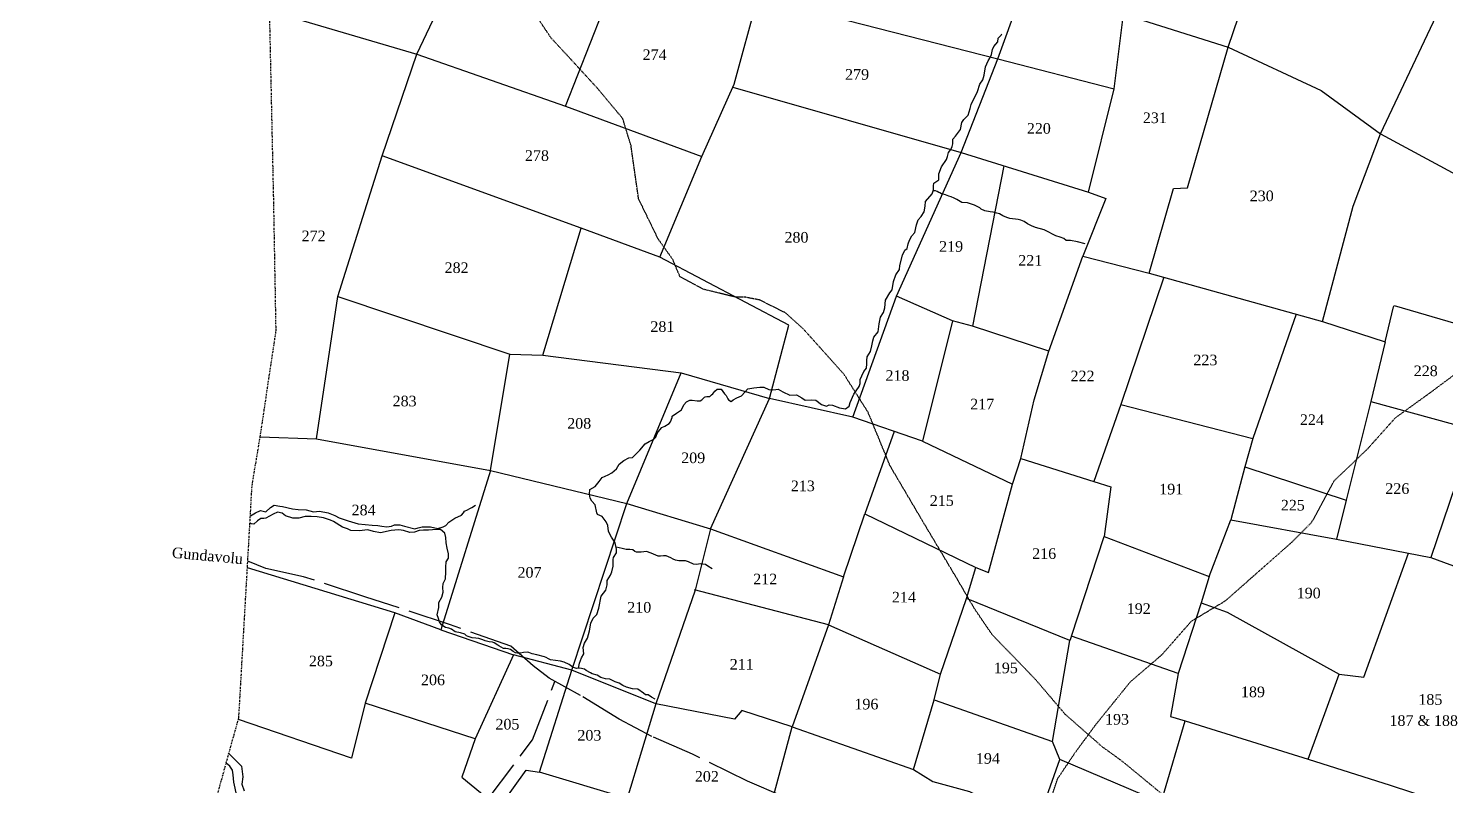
# Model space of a CAD drawing. Header units: millimetres. Extents: x 518 to 1579, y -940 to 848.
# Drawn here: x 968.7 to 1369.8, y 341.4 to 555.5 of the extents above; entities that cross this region are included whole.
import ezdxf

# ---------------------------------------------------------------- set-up
doc = ezdxf.new("R2010")
doc.units = ezdxf.units.MM
doc.header["$MEASUREMENT"] = 0
for name, pattern in [('ACAD_ISO02W100', [15, 12, -3]), ('ACAD_ISO07W100', [3, 0, -3]), ('BORDER', [1.75, 0.5, -0.25, 0.5, -0.25, 0, -0.25])]:
    doc.linetypes.add(name, pattern=pattern)
for name, color, linetype in [('CARTTRACK', 30, 'ACAD_ISO02W100'), ('NALA', 4, 'Continuous'), ('SURVEY_BND', 7, 'Continuous')]:
    doc.layers.add(name, color=color, linetype=linetype)
doc.layers.add('FOOTPATH', color=150, linetype='ACAD_ISO07W100', lineweight=30)
doc.layers.add('VILL_BOUNDARY', color=6, linetype='BORDER', lineweight=30)
doc.styles.get("Standard").update_dxf_attribs({"font": 'TIMES.TTF'})

msp = doc.modelspace()

# ---------------------------------------------------------------- linework, layer by layer
at = {"layer": 'CARTTRACK'}
for points in [[(1182.28, 338.32), (1172.2, 342.72), (1156.61, 350.35), (1145.13, 355.29), (1135.85, 360.22), (1124.94, 366.92), (1116.06, 371.79), (1111.52, 375.26), (1105.18, 380.86), (1087.81, 386.97), (1063.91, 394.86), (1046.56, 400.49), (1035.92, 402.83), (1030.77, 404.9)], [(979.29, 67.82), (981.83, 70.12), (984.34, 85.26), (988.57, 108.13), (991.24, 130.32), (992.2, 156.19), (992.06, 186.35), (1002.13, 187.27), (1009.39, 187.42), (1012.95, 191.34), (1021.99, 208.88), (1032.97, 226.47), (1047.13, 251.54), (1049.13, 260.49), (1060.03, 278.29), (1072.63, 295.95), (1076.78, 309.64), (1085.83, 323.08), (1098.83, 337.71), (1111.32, 354.4), (1117.71, 370.89)]]:
    msp.add_lwpolyline(points, dxfattribs=at)
at = {"layer": 'FOOTPATH', "ltscale": 0.002}
for points in [[(1291.17, 337.68), (1278.3, 348.28), (1272.62, 352.38), (1262.1, 361.59), (1253.62, 371.54), (1241.42, 384.13), (1236.44, 391.44), (1231.34, 400.16), (1221.55, 416.56), (1212.57, 431.79), (1206.29, 447.03), (1199.52, 457.71), (1188.01, 470.53), (1182.97, 475.08), (1175.59, 478.76), (1171.71, 479.5), (1168.78, 479.56), (1159.64, 481.79), (1153.06, 485.36), (1151.03, 490.21), (1146.91, 495.98), (1141.37, 507.33), (1139.22, 522.38), (1136.88, 530.04), (1129.74, 538.58), (1122.06, 546.94), (1116.61, 552.82), (1111.82, 559.95)], [(1254.72, 327.62), (1259.98, 343.45), (1264.98, 350.85), (1271.1, 359.14), (1280.55, 370.8), (1289.51, 378.49), (1297.85, 387.98), (1307.43, 393.69), (1326.39, 410.4), (1331.89, 415.93), (1338.25, 427.65), (1347.59, 436.57), (1355.55, 445.45), (1365.19, 452.4), (1376.31, 460.66)]]:
    msp.add_lwpolyline(points, dxfattribs=at)
at = {"layer": 'NALA'}
for points in [[(1124.32, 374.61), (1124.67, 376.05), (1125.25, 377.53), (1125.88, 378.66), (1125.69, 380.5), (1126.02, 381.74), (1126.87, 383.14), (1127.46, 385.16), (1127.87, 387.39), (1128.48, 388.74), (1129.55, 389.84), (1130.07, 391.57), (1130.74, 395.03), (1132.11, 396.66), (1132.47, 398.2), (1132.47, 399.46), (1133.43, 400.95), (1133.82, 401.85), (1134.21, 403.5), (1134.21, 405.35), (1134.26, 405.9), (1135.12, 407.27), (1135.15, 408.29), (1134.76, 410.07), (1134.24, 410.84), (1133.69, 411.64), (1133.3, 412.33), (1132.89, 413.35), (1132.69, 414.94), (1132.17, 416.04), (1131.02, 417.5), (1129.72, 418.13), (1129.56, 418.6), (1129.11, 420.85), (1128.17, 421.87), (1127.68, 422.69), (1127.43, 423.88), (1127.6, 425.14), (1129.11, 425.99), (1130.24, 427.38), (1131.1, 428.53), (1132.72, 429.28), (1133.82, 429.83), (1135.12, 430.98), (1135.83, 432.33), (1137.18, 433.32), (1138.61, 434.09), (1139.63, 434.17), (1140.7, 435.22), (1141.75, 436.29), (1143.19, 438.1), (1144.4, 438.7), (1145.69, 439.36), (1146.21, 439.99), (1146.49, 440.82), (1146.9, 441.48), (1147.95, 442.66), (1148.75, 443.05), (1150.04, 443.79), (1150.37, 444.34), (1150.9, 445.49), (1150.9, 445.88), (1152.14, 446.76), (1153.55, 447.66), (1154.15, 449.09), (1154.95, 449.97), (1155.89, 450.39), (1156.52, 450.41), (1157.98, 450.19), (1158.78, 450.22), (1159.25, 450.52), (1160.02, 451.27), (1160.21, 451.4), (1160.68, 451.49), (1161.53, 451.49), (1162, 451.9), (1162.36, 452.2), (1162.91, 452.92), (1163.63, 453.52), (1164.7, 453.55), (1165.72, 452.17), (1166.16, 451.71), (1166.63, 450.83), (1166.77, 450.55), (1167.56, 450.03), (1168.09, 450.47), (1169.16, 451.05), (1170.51, 451.68), (1172.29, 453.64), (1173.94, 453.92), (1175.7, 454.06), (1176.78, 454.08), (1178.21, 453.48), (1179.26, 453.31), (1180.19, 453.48), (1180.85, 453.53), (1182.21, 452.75), (1184.17, 451.87), (1186.01, 451.9), (1187.56, 451.08), (1188.52, 450.44), (1190.31, 450.55), (1191.55, 450.39), (1193.09, 449.18), (1194.52, 448.71), (1195.32, 449.12), (1196.28, 448.96), (1198.21, 448.3), (1199.89, 447.94), (1200.94, 448.77), (1201.24, 449.78), (1202.26, 452.07), (1203.8, 454.28), (1204.05, 455.16), (1204.05, 456.28), (1204.57, 457.33), (1205.15, 458.54), (1205.84, 459.5), (1205.92, 460.66), (1205.92, 461.65), (1206.06, 462.69), (1206.97, 464.14), (1207.33, 465.76), (1207.66, 467.16), (1207.96, 468.24), (1209.18, 469.76), (1209.45, 471.99), (1209.86, 473.86), (1210.72, 475.18), (1211.02, 476.56), (1211.27, 478.65), (1212.43, 480.75), (1213.17, 481.58), (1213.5, 483.97), (1214.16, 485.9), (1215.16, 487.33), (1215.32, 488.54), (1216.01, 491.41), (1216.72, 492.79), (1217.36, 493.26), (1217.63, 494.63), (1218.05, 495.68), (1218.73, 496.86), (1219.56, 497.85), (1220.06, 500.01), (1220.5, 501.41), (1221.35, 502.32), (1222.15, 503.64), (1222.51, 505.23), (1222.59, 506.58), (1224.41, 508.77), (1224.8, 509.85), (1224.85, 511.06), (1224.94, 511.8), (1226.29, 512.73), (1226.34, 514.41), (1227.08, 516.42), (1228.52, 518.5), (1228.8, 519.3), (1229.1, 520.43), (1229.73, 521.25), (1230.15, 522.13), (1230.28, 522.93), (1230.28, 524.17), (1231.03, 525.05), (1232.43, 526.96), (1232.85, 528.97), (1233.43, 529.76), (1234.64, 531), (1235.19, 532.84), (1235.46, 534), (1237.28, 537.67), (1237.97, 539.79), (1238.74, 540.97), (1239.13, 542.27), (1239.55, 544.68), (1240.32, 546.33), (1240.78, 547.1), (1241.2, 548.14), (1241.56, 549.57), (1241.94, 550.4), (1243.05, 551.73), (1243.16, 552.78), (1243.93, 553.58), (1244.17, 553.99)], [(1267.74, 494.64), (1265.57, 495.17), (1263.64, 495.56), (1262.35, 495.56), (1261.7, 496.17), (1260.66, 496.54), (1259.44, 496.85), (1258.88, 497.16), (1257.07, 498.14), (1256.19, 498.58), (1253.67, 499.28), (1252.52, 499.7), (1251.44, 500.3), (1250.51, 500.93), (1249.57, 501.3), (1248.78, 501.47), (1246.39, 501.82), (1245.58, 502.11), (1244.44, 502.57), (1243.52, 503.07), (1242.79, 503.34), (1241.69, 503.55), (1240.9, 503.69), (1239.32, 503.95), (1238.3, 504.42), (1237.93, 504.76), (1236.42, 505.58), (1234.42, 506.2), (1232.86, 506.33), (1231.43, 507.18), (1230.72, 507.56), (1229.83, 507.91), (1229.12, 508.1), (1228.23, 508.45), (1227.1, 508.8), (1226.58, 509.03), (1226.33, 509.18), (1225.85, 509.45), (1225.4, 509.64), (1224.94, 509.64), (1224.77, 509.76)], [(1146.1, 365.86), (1145.05, 366.47), (1144.04, 367.09), (1143.34, 367.13), (1142.73, 367.62), (1141.11, 368.75), (1139.61, 368.78), (1137.95, 369.29), (1136.92, 369.76), (1135.85, 370.36), (1134.74, 370.79), (1133.23, 371.53), (1132.04, 371.61), (1130.66, 371.96), (1129.63, 372.63), (1128.27, 373.08), (1127.72, 373.31), (1126.57, 374.03), (1126.08, 374.33), (1124.78, 374.66), (1123.86, 374.56), (1122.87, 374.83), (1121.72, 375.69), (1120.33, 376.37), (1119.22, 376.63), (1117.89, 376.82), (1116.41, 376.98), (1115.89, 377.25), (1115.18, 377.64), (1114.72, 377.89), (1112.57, 378.42), (1111.25, 378.68), (1110.27, 379.09), (1109.92, 379.17), (1108.79, 379.11), (1107.97, 378.86), (1107.13, 378.86), (1106.51, 378.94), (1105.87, 379.36), (1105.49, 379.62), (1105.1, 379.95), (1104.42, 380.12), (1103.8, 380.2), (1103.15, 380.22), (1101.81, 380.96), (1101.56, 381.19), (1100.54, 381.8), (1099.98, 382.01), (1099.08, 382.09), (1097.93, 382.38), (1097.27, 382.64), (1096.68, 382.87), (1096.17, 383.04), (1095.3, 383.1), (1094.3, 383.22), (1093.13, 383.61), (1092.66, 383.82), (1092.18, 384.29), (1090.94, 384.66), (1089.43, 384.89), (1088.44, 385.67), (1087.68, 386), (1086.7, 386.18), (1086.22, 386.45), (1085.63, 386.88), (1085.07, 387.78), (1084.72, 388.69), (1084.33, 389.74), (1084.83, 391.81), (1084.85, 393.21), (1085.69, 394.76), (1086.08, 396.13), (1085.98, 397.47), (1086.1, 398.56), (1086.76, 399.93), (1086.82, 401.92), (1086.86, 403.23), (1086.92, 404.67), (1087.58, 405.74), (1087.58, 406.95), (1087.19, 408.58), (1086.88, 410.04), (1086.84, 411.6), (1086.49, 412.81), (1085.32, 413.88), (1084.17, 413.88), (1083.06, 413.72), (1081.91, 413.69), (1080.46, 413.65), (1079.31, 413.59), (1077.95, 413.06), (1076.65, 413.03), (1074.84, 413.55), (1073.51, 413.73), (1072.36, 413.63), (1071.35, 413.55), (1068.32, 412.95), (1066.34, 413.26), (1064.72, 413.79), (1062.25, 413.44), (1059.97, 413.59), (1058.97, 414), (1057.59, 414.53), (1054.98, 416.12), (1054.18, 416.45), (1052.21, 417.14), (1050.39, 417.47), (1048.75, 417.53), (1047.01, 417.55), (1045.25, 417.09), (1043.48, 417.07), (1041.47, 417.73), (1040.53, 418.51), (1039.19, 418.8), (1037.92, 418.16), (1036.87, 417.61), (1035.89, 417.09), (1035.27, 416.95), (1034.43, 416.95), (1033.49, 416.31), (1032.5, 415.39), (1031.78, 415.45), (1031.38, 415.63)], [(1031.5, 417.68), (1032.95, 418.58), (1034.35, 419.27), (1035.85, 418.89), (1037.19, 420.05), (1038.22, 420.7), (1039.84, 420.48), (1040.62, 420.39), (1043.39, 419.73), (1045.05, 419.52), (1047.29, 419.45), (1049.38, 418.83), (1051.1, 418.99), (1053.5, 418.55), (1055.43, 417.83), (1056.59, 417.15), (1059.16, 416.34), (1062.03, 415.5), (1065.96, 415.06), (1067.61, 415), (1068.67, 414.81), (1070.11, 414.59), (1071.48, 414.81), (1072.26, 415.15), (1073.76, 415.21), (1075.13, 414.81), (1078.09, 414.03), (1079.03, 414.37), (1080.09, 414.65), (1081.46, 414.62), (1082.52, 414.56), (1084.54, 414.12), (1086.05, 414.61), (1086.85, 415), (1087.64, 415.92), (1089.34, 417.09), (1091.22, 417.9), (1091.86, 418.56), (1092.08, 419.08), (1092.99, 419.44), (1093.57, 419.75), (1094.18, 420.08), (1095.23, 420.71)], [(1162.15, 402.74), (1160.93, 403.51), (1160.26, 403.92), (1158.75, 404.15), (1157.83, 403.92), (1156.91, 404.04), (1155.48, 404.73), (1154.61, 405.01), (1153.66, 405.04), (1152.72, 405.04), (1151.85, 405.14), (1151.11, 405.45), (1150.47, 405.88), (1149.16, 406.42), (1148.42, 406.45), (1147.58, 406.34), (1146.89, 406.32), (1144.97, 407.19), (1143.56, 407.67), (1142.09, 407.42), (1140.73, 407.42), (1140.27, 407.65), (1139.71, 408.06), (1138.89, 408.19), (1137.89, 408.19), (1136.69, 408.49), (1135.02, 408.88)], [(1025.42, 350.56), (1027.43, 348.52), (1028.96, 346.93), (1029.36, 343.92), (1029.05, 341.85), (1029.78, 339.94)], [(1027.7, 338.53), (1026.78, 342.45), (1026.61, 344.51), (1026.41, 345.81), (1025.65, 346.97), (1024.65, 347.8)]]:
    msp.add_lwpolyline(points, dxfattribs=at)
at = {"layer": 'SURVEY_BND'}
for points in [[(1278.56, 559.59), (1308.23, 550.21), (1322.54, 592.4), (1333.01, 624.84)], [(1175.14, 564.36), (1243.06, 546.92), (1260.71, 595.53)], [(1036.95, 560.51), (1078.65, 548.25), (1098.98, 591.12)], [(1243.06, 546.92), (1275.96, 538.49), (1278.56, 559.59), (1286.4, 588.9)], [(1078.65, 548.25), (1120.68, 533.55), (1138.1, 577.96)], [(1120.68, 533.55), (1159.26, 519.33), (1168.45, 539.75), (1175.14, 564.36)], [(1308.23, 550.21), (1334.57, 538.01), (1351.37, 525.69), (1368.78, 562.56)], [(1268.66, 509.23), (1273.59, 507.47), (1267.1, 491.11), (1285.85, 486.37), (1292.7, 510.24), (1296.73, 510.41), (1308.23, 550.21)], [(1034.28, 440.03), (1050.26, 439.48), (1056.29, 479.77), (1068.83, 519.52), (1078.65, 548.25)], [(1168.06, 538.88), (1232.61, 520.48), (1243.06, 546.92)], [(1351.37, 525.69), (1387.14, 506.44), (1406.4, 545.67)], [(1232.61, 520.48), (1268.66, 509.23), (1275.96, 538.49)], [(1285.85, 486.37), (1334.93, 472.65), (1343.59, 505.26), (1351.37, 525.69)], [(1147.42, 490.84), (1125.1, 499.07), (1068.83, 519.52)], [(1201.98, 445.62), (1178.38, 450.86), (1183.88, 471.59), (1147.42, 490.84), (1159.26, 519.33)], [(1257.44, 464.31), (1235.87, 471.39), (1230.21, 472.89), (1214.38, 479.83), (1232.61, 520.48)], [(1244.72, 516.7), (1235.87, 471.39)], [(1056.29, 479.77), (1104.93, 463.43), (1114.29, 463.13), (1125.1, 499.07)], [(1249.51, 433.97), (1253.27, 450.47), (1257.44, 464.31), (1267.1, 491.11)], [(1334.93, 472.65), (1352.63, 466.96), (1354.98, 476.82), (1355.2, 477.19), (1374.9, 471.46), (1385.75, 464.78), (1411.34, 458.62), (1419.53, 489.29)], [(1290.02, 485.2), (1277.88, 449.23), (1315.2, 439.54)], [(1221.67, 438.8), (1201.98, 445.62), (1214.38, 479.83)], [(1327.44, 474.75), (1315.2, 439.54), (1312.94, 431.61), (1341.59, 422.11)], [(1230.21, 472.89), (1221.67, 438.8), (1247.14, 426.7)], [(1352.63, 466.96), (1348.6, 450.04), (1377.82, 442.02), (1385.75, 464.78)], [(1050.26, 439.48), (1099.45, 430.58), (1104.93, 463.43)], [(1114.29, 463.13), (1153.38, 458.13), (1178.38, 450.86)], [(1099.45, 430.58), (1138.03, 421.23), (1153.38, 458.13)], [(1377.82, 442.02), (1365.57, 405.95), (1385.55, 398.61), (1379.85, 379.29), (1392.49, 373.72), (1397.38, 389.61), (1411.34, 458.62)], [(1138.03, 421.23), (1161.76, 414.03), (1178.38, 450.86)], [(1348.6, 450.04), (1341.59, 422.11), (1338.89, 411.11), (1365.57, 405.95)], [(1277.88, 449.23), (1270.19, 427.47), (1274.97, 425.95), (1273.15, 411.88), (1302.86, 400.53), (1308.96, 416.54)], [(1213.66, 441.58), (1205.4, 418.24), (1236.79, 403.14)], [(1263.84, 383.7), (1263.43, 382.46), (1234.14, 394.32), (1236.79, 403.14), (1240.37, 401.65), (1247.14, 426.7), (1249.51, 433.97), (1270.19, 427.47)], [(1099.45, 430.58), (1085.36, 385.52), (1072.41, 390.25), (1030.66, 402.99)], [(1312.94, 431.61), (1308.96, 416.54), (1338.89, 411.11)], [(1122.43, 374.1), (1138.03, 421.23)], [(1161.76, 414.03), (1199.4, 400.47), (1205.4, 418.24)], [(1161.76, 414.03), (1157.42, 396.7), (1146.26, 364.57), (1122.43, 374.1)], [(1294.05, 373.1), (1263.84, 383.7), (1273.15, 411.88)], [(1302.86, 400.53), (1300.55, 393.14), (1307.93, 390.45), (1339.59, 372.99), (1346.61, 372.08), (1359.21, 407.18)], [(1199.4, 400.47), (1195.14, 386.9), (1226.79, 372.92), (1234.14, 394.32)], [(1195.14, 386.9), (1157.16, 396.83)], [(1300.55, 393.14), (1294.05, 373.1), (1291.92, 361.02), (1296.04, 359.71), (1330.82, 348.94), (1339.59, 372.99)], [(1072.41, 390.25), (1064.01, 364.76), (1060.13, 349.18), (1028.1, 360.15)], [(1085.36, 385.52), (1106.01, 378.43), (1095.08, 354.71), (1064.01, 364.76)], [(1195.14, 386.9), (1184.86, 358.05), (1170.6, 362.66), (1168.49, 360.23), (1146.26, 364.57)], [(1289.69, 338.3), (1288.32, 337.04), (1260.62, 348.83), (1258.51, 353.94), (1263.43, 382.46)], [(1095.08, 354.71), (1091.36, 343.86), (1101.95, 335.15), (1109.59, 345.8), (1113.31, 345.27), (1122.43, 374.1), (1106.01, 378.43)], [(1330.82, 348.94), (1354.05, 341.57), (1366.18, 337.58), (1364.85, 332.24), (1389.44, 326.26), (1391.62, 339.42), (1392.49, 373.72)], [(1184.86, 358.05), (1219.14, 345.99), (1224.98, 365.72), (1226.79, 372.92)], [(1224.98, 365.72), (1258.51, 353.94)], [(1146.26, 364.57), (1138.14, 337.79), (1113.31, 345.27)], [(1145.13, 335.06), (1176.52, 327.2), (1184.86, 358.05)], [(1300.17, 325.2), (1301.92, 333.19), (1289.69, 338.3), (1296.04, 359.71)], [(1219.14, 345.99), (1224.68, 342.59), (1234.98, 339.73), (1245.49, 334.53), (1244.96, 328.91), (1252.61, 326.47), (1260.62, 348.83)]]:
    msp.add_lwpolyline(points, dxfattribs=at)
at = {"layer": 'VILL_BOUNDARY'}
msp.add_lwpolyline([(935.29, 92.4), (968.74, 71.48), (979.03, 66.4), (987.1, 111.76), (990.12, 124.61), (990.12, 147.01), (989.99, 175.8), (990.42, 199.2), (990.99, 205.19), (999.76, 244.25), (1008.25, 283.26), (1013.44, 306.59), (1024.65, 347.8), (1028.24, 360.65), (1030.68, 403.36), (1031.98, 426.25), (1034.28, 440.03), (1038.78, 470.07), (1038.09, 508.26), (1036.95, 560.51)], dxfattribs=at)

# ---------------------------------------------------------------- texts
at = {"layer": 'SURVEY_BND'}
for s, p in [('274', (1142.51, 546.59)), ('279', (1199.8, 541.02)), ('231', (1284.06, 528.76)), ('220', (1251.23, 525.76)), ('278', (1109.2, 518.08)), ('230', (1314.32, 506.68)), ('272', (1046, 495.37)), ('280', (1182.65, 494.97)), ('219', (1226.41, 492.38)), ('282', (1086.46, 486.37)), ('221', (1248.82, 488.44)), ('281', (1144.71, 469.73)), ('223', (1298.38, 460.29)), ('218', (1211.23, 455.89)), ('222', (1263.59, 455.75)), ('228', (1360.73, 457.21)), ('283', (1071.75, 448.67)), ('217', (1235.2, 447.81)), ('208', (1121.16, 442.35)), ('224', (1328.52, 443.4)), ('209', (1153.42, 432.62)), ('213', (1184.45, 424.69)), ('191', (1288.7, 423.78)), ('226', (1352.7, 423.93)), ('215', (1223.77, 420.52)), ('225', (1323.11, 419.23)), ('284', (1060.14, 417.85)), ('216', (1252.74, 405.54)), ('207', (1107.1, 400.21)), ('212', (1173.81, 398.34)), ('190', (1327.6, 394.38)), ('210', (1138.15, 390.36)), ('214', (1213.05, 393.22)), ('192', (1279.51, 389.97)), ('285', (1048.06, 375.17)), ('211', (1167.16, 374.25)), ('195', (1241.9, 373.22)), ('206', (1079.79, 369.83)), ('189', (1311.83, 366.44)), ('196', (1202.44, 362.99)), ('185', (1362.04, 364.29)), ('193', (1273.36, 358.69)), ('187 & 188', (1353.86, 358.33)), ('205', (1100.86, 357.3)), ('203', (1124.05, 354.17)), ('194', (1236.81, 347.62)), ('202', (1157.28, 342.55))]:
    msp.add_text(s, height=3, dxfattribs=at).set_placement(p)
msp.add_text('Gundavolu', height=3, rotation=354.7735, dxfattribs=at).set_placement((1009.2, 405.89))

doc.saveas('drawing.dxf')
